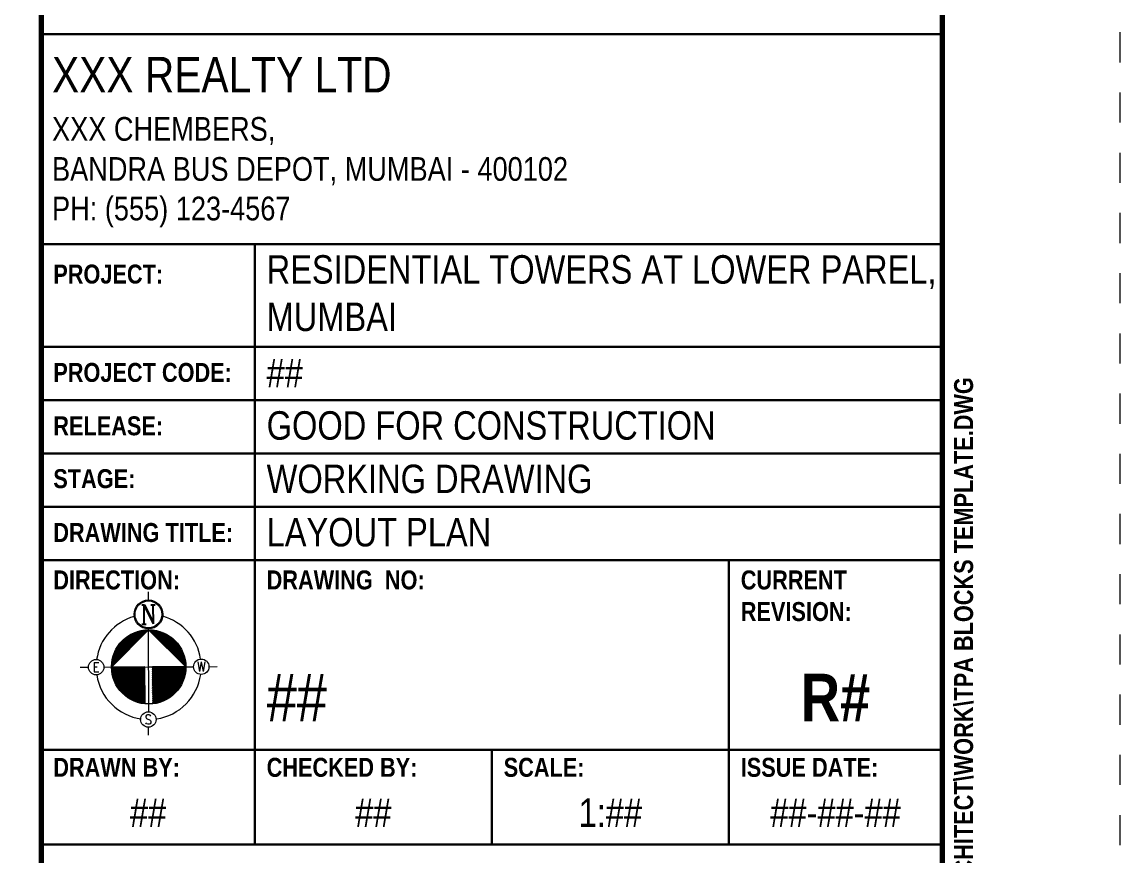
# Paper-space layout 'Cover Sheet A0' of a CAD drawing. Header units: inches. Extents: x 0 to 46.6, y 0 to 35.5.
# Drawn here: x 42.927 to 46.575, y 2.364 to 5.134 of the extents above; entities that cross this region are included whole.
import ezdxf
from ezdxf.enums import TextEntityAlignment as Align

# ---------------------------------------------------------------- set-up
doc = ezdxf.new("R2010")
doc.units = ezdxf.units.IN
doc.linetypes.add('DASHDOT', pattern=[1, 0.5, -0.25, 0, -0.25])
doc.layers.add('G-ANNO-REFR', color=253, linetype='DASHDOT', lineweight=5, plot=False)
for name, color, linetype, lineweight in [('G-ANNO-TEXT', 3, 'Continuous', 15), ('G-ANNO-TTLB', 7, 'Continuous', 50), ('G-PAPR-MEDM', 6, 'Continuous', 30), ('G-PAPR-THCK', 4, 'Continuous', 100), ('G-PAPR-THIN', 20, 'Continuous', 5)]:
    doc.layers.add(name, color=color, linetype=linetype, lineweight=lineweight)
doc.styles.add('C2', font='romanc.shx')
doc.styles.add('C3', font='romanc.shx', dxfattribs={"width": 0.9, "height": 9})
doc.styles.add('NOTES', font='arial.ttf', dxfattribs={"height": 2})
doc.styles.add('SUB-TITLE', font='swisscb.ttf')
doc.styles.add('SUB-TITLE-2', font='swissc.ttf')
doc.styles.add('TITLE', font='swisscb.ttf')

# ---------------------------------------------------------------- blocks, each defined once
blk = doc.blocks.new('*X0')
at = {"color": 0}
for p, q in [((3716.13, 308.75), (3730.25, 308.75)), ((3719.41, 309.38), (3726.97, 309.38)), ((3701.6, 300), (3714.27, 300)), ((3702.18, 300.62), (3713.98, 300.62)), ((3702.8, 301.25), (3713.7, 301.25)), ((3703.45, 301.88), (3713.41, 301.88)), ((3704.15, 302.5), (3713.12, 302.5)), ((3704.89, 303.12), (3712.83, 303.12)), ((3705.69, 303.75), (3712.55, 303.75)), ((3706.55, 304.38), (3712.26, 304.38)), ((3707.48, 305), (3711.97, 305)), ((3708.49, 305.62), (3711.68, 305.62)), ((3709.61, 306.25), (3711.4, 306.25)), ((3710.86, 306.88), (3711.11, 306.88)), ((3711.32, 306.88), (3735.52, 306.88)), ((3712.3, 307.5), (3734.08, 307.5)), ((3713.01, 306.25), (3736.77, 306.25)), ((3713.99, 308.12), (3732.39, 308.12)), ((3714.7, 305.62), (3737.89, 305.62)), ((3716.39, 305), (3738.9, 305)), ((3718.07, 304.38), (3739.83, 304.38)), ((3719.76, 303.75), (3740.69, 303.75)), ((3721.45, 303.12), (3741.49, 303.12)), ((3723.14, 302.5), (3742.23, 302.5)), ((3724.83, 301.88), (3742.93, 301.88)), ((3726.52, 301.25), (3743.58, 301.25)), ((3728.21, 300.62), (3744.2, 300.62)), ((3729.9, 300), (3744.78, 300)), ((3696.45, 291.88), (3718.01, 291.88)), ((3696.72, 292.5), (3717.72, 292.5)), ((3697.01, 293.12), (3717.43, 293.12)), ((3697.32, 293.75), (3717.14, 293.75)), ((3697.64, 294.38), (3716.86, 294.38)), ((3697.99, 295), (3716.57, 295)), ((3698.36, 295.62), (3716.28, 295.62)), ((3698.75, 296.25), (3715.99, 296.25)), ((3699.16, 296.88), (3715.71, 296.88)), ((3699.6, 297.5), (3715.42, 297.5)), ((3700.06, 298.12), (3715.13, 298.12)), ((3700.54, 298.75), (3714.84, 298.75)), ((3701.06, 299.38), (3714.56, 299.38)), ((3731.59, 299.38), (3745.32, 299.38)), ((3733.27, 298.75), (3745.84, 298.75)), ((3734.96, 298.12), (3746.32, 298.12)), ((3736.65, 297.5), (3746.78, 297.5)), ((3738.34, 296.88), (3747.22, 296.88)), ((3740.03, 296.25), (3747.63, 296.25)), ((3741.72, 295.62), (3748.02, 295.62)), ((3743.41, 295), (3748.39, 295)), ((3745.1, 294.38), (3748.73, 294.38)), ((3746.78, 293.75), (3749.06, 293.75)), ((3748.47, 293.12), (3749.37, 293.12)), ((3749.25, 291.88), (3749.93, 291.88)), ((3749.48, 292.5), (3749.66, 292.5)), ((3694.28, 283.12), (3721.5, 283.12)), ((3694.34, 283.75), (3721.74, 283.75)), ((3694.41, 284.38), (3721.45, 284.38)), ((3694.5, 285), (3721.17, 285)), ((3694.61, 285.62), (3720.88, 285.62)), ((3694.72, 286.25), (3720.59, 286.25)), ((3694.85, 286.88), (3720.3, 286.88)), ((3695, 287.5), (3720.02, 287.5)), ((3695.16, 288.12), (3719.73, 288.12)), ((3695.34, 288.75), (3719.44, 288.75)), ((3695.53, 289.38), (3719.16, 289.38)), ((3695.73, 290), (3718.87, 290)), ((3695.95, 290.62), (3718.58, 290.62)), ((3696.19, 291.25), (3718.29, 291.25)), ((3746.01, 283.12), (3752.1, 283.12)), ((3746.24, 283.75), (3752.04, 283.75)), ((3746.47, 284.38), (3751.97, 284.38)), ((3746.7, 285), (3751.88, 285)), ((3746.93, 285.62), (3751.77, 285.62)), ((3747.16, 286.25), (3751.66, 286.25)), ((3747.39, 286.88), (3751.53, 286.88)), ((3747.63, 287.5), (3751.38, 287.5)), ((3747.86, 288.12), (3751.22, 288.12)), ((3748.09, 288.75), (3751.04, 288.75)), ((3748.32, 289.38), (3750.85, 289.38)), ((3748.55, 290), (3750.65, 290)), ((3748.78, 290.62), (3750.43, 290.62)), ((3749.01, 291.25), (3750.19, 291.25)), ((3694.17, 281.25), (3717.42, 281.25)), ((3694.17, 280.62), (3716.06, 280.62)), ((3694.17, 280), (3714.7, 280)), ((3694.19, 279.38), (3713.34, 279.38)), ((3694.2, 281.88), (3718.78, 281.88)), ((3694.23, 282.5), (3720.14, 282.5)), ((3694.23, 278.75), (3711.99, 278.75)), ((3694.27, 278.12), (3710.63, 278.12)), ((3694.33, 277.5), (3709.27, 277.5)), ((3694.41, 276.88), (3707.91, 276.88)), ((3694.5, 276.25), (3706.55, 276.25)), ((3694.6, 275.62), (3705.19, 275.62)), ((3694.71, 275), (3703.83, 275)), ((3694.84, 274.38), (3702.47, 274.38)), ((3716.83, 274.38), (3726.05, 274.38)), ((3718.19, 275), (3725.76, 275)), ((3719.55, 275.62), (3725.48, 275.62)), ((3720.91, 276.25), (3725.19, 276.25)), ((3722.27, 276.88), (3724.9, 276.88)), ((3723.63, 277.5), (3724.61, 277.5)), ((3742.77, 274.38), (3751.54, 274.38)), ((3743, 275), (3751.67, 275)), ((3743.23, 275.62), (3751.78, 275.62)), ((3743.46, 276.25), (3751.88, 276.25)), ((3743.69, 276.88), (3751.97, 276.88)), ((3743.93, 277.5), (3752.05, 277.5)), ((3744.16, 278.12), (3752.11, 278.12)), ((3744.39, 278.75), (3752.15, 278.75)), ((3744.62, 279.38), (3752.19, 279.38)), ((3744.85, 280), (3752.21, 280)), ((3745.08, 280.62), (3752.21, 280.62)), ((3745.31, 281.25), (3752.21, 281.25)), ((3745.54, 281.88), (3752.18, 281.88)), ((3745.78, 282.5), (3752.15, 282.5)), ((3694.99, 273.75), (3701.11, 273.75)), ((3695.15, 273.12), (3699.75, 273.12)), ((3695.32, 272.5), (3698.39, 272.5)), ((3695.51, 271.88), (3697.03, 271.88)), ((3695.94, 270.62), (3696, 270.62)), ((3696.17, 270), (3696.29, 270)), ((3696.43, 269.38), (3696.58, 269.38)), ((3696.7, 268.75), (3696.87, 268.75)), ((3696.99, 268.12), (3697.15, 268.12)), ((3697.29, 267.5), (3697.44, 267.5)), ((3697.62, 266.88), (3697.73, 266.88)), ((3697.96, 266.25), (3698.02, 266.25)), ((3699.16, 266.25), (3729.79, 266.25)), ((3700.52, 266.88), (3729.5, 266.88)), ((3701.88, 267.5), (3729.21, 267.5)), ((3703.24, 268.12), (3728.93, 268.12)), ((3704.6, 268.75), (3728.64, 268.75)), ((3705.96, 269.38), (3728.35, 269.38)), ((3707.32, 270), (3728.06, 270)), ((3708.68, 270.62), (3727.78, 270.62)), ((3710.04, 271.25), (3727.49, 271.25)), ((3711.4, 271.88), (3727.2, 271.88)), ((3712.75, 272.5), (3726.91, 272.5)), ((3714.11, 273.12), (3726.63, 273.12)), ((3715.47, 273.75), (3726.34, 273.75)), ((3739.76, 266.25), (3748.42, 266.25)), ((3739.99, 266.88), (3748.76, 266.88)), ((3740.22, 267.5), (3749.09, 267.5)), ((3740.46, 268.12), (3749.39, 268.12)), ((3740.69, 268.75), (3749.68, 268.75)), ((3740.92, 269.38), (3749.95, 269.38)), ((3741.15, 270), (3750.21, 270)), ((3741.38, 270.62), (3750.44, 270.62)), ((3741.61, 271.25), (3750.67, 271.25)), ((3741.84, 271.88), (3750.87, 271.88)), ((3742.07, 272.5), (3751.06, 272.5)), ((3742.31, 273.12), (3751.23, 273.12)), ((3742.54, 273.75), (3751.39, 273.75)), ((3698.33, 265.62), (3730.07, 265.62)), ((3698.72, 265), (3730.36, 265)), ((3699.13, 264.38), (3730.65, 264.38)), ((3699.56, 263.75), (3730.94, 263.75)), ((3700.02, 263.12), (3731.22, 263.12)), ((3700.5, 262.5), (3731.51, 262.5)), ((3701.02, 261.88), (3731.8, 261.88)), ((3701.56, 261.25), (3732.09, 261.25)), ((3702.13, 260.62), (3732.37, 260.62)), ((3702.75, 260), (3732.66, 260)), ((3703.4, 259.38), (3732.95, 259.38)), ((3704.09, 258.75), (3733.24, 258.75)), ((3704.83, 258.12), (3733.52, 258.12)), ((3705.62, 257.5), (3733.81, 257.5)), ((3736.52, 257.5), (3740.76, 257.5)), ((3736.75, 258.12), (3741.55, 258.12)), ((3736.99, 258.75), (3742.29, 258.75)), ((3737.22, 259.38), (3742.98, 259.38)), ((3737.45, 260), (3743.63, 260)), ((3737.68, 260.62), (3744.25, 260.62)), ((3737.91, 261.25), (3744.82, 261.25)), ((3738.14, 261.88), (3745.36, 261.88)), ((3738.37, 262.5), (3745.88, 262.5)), ((3738.61, 263.12), (3746.36, 263.12)), ((3738.84, 263.75), (3746.82, 263.75)), ((3739.07, 264.38), (3747.25, 264.38)), ((3739.3, 265), (3747.66, 265)), ((3739.53, 265.62), (3748.05, 265.62)), ((3706.47, 256.88), (3734.1, 256.88)), ((3707.4, 256.25), (3734.39, 256.25)), ((3708.41, 255.62), (3734.67, 255.62)), ((3709.52, 255), (3734.96, 255)), ((3710.76, 254.38), (3735.25, 254.38)), ((3712.17, 253.75), (3734.21, 253.75)), ((3713.84, 253.12), (3732.54, 253.12)), ((3715.93, 252.5), (3730.45, 252.5)), ((3719.04, 251.88), (3727.34, 251.88)), ((3735.37, 254.38), (3735.62, 254.38)), ((3735.6, 255), (3736.86, 255)), ((3735.83, 255.62), (3737.97, 255.62)), ((3736.06, 256.25), (3738.98, 256.25)), ((3736.29, 256.88), (3739.91, 256.88))]:
    blk.add_line(p, q, dxfattribs=at)
blk = doc.blocks.new('North')
for p, q in [((0.24, 54.54), (0.24, 57.81)), ((0.24, 9.46), (0.24, 42.92)), ((0, 0), (0, 3.27))]:
    blk.add_line(p, q)
blk.add_lwpolyline([(-14.75, 27.55), (0.24, 42.53), (15.23, 27.55), (1.79, 27.55), (1.79, 12.64), (-1.31, 12.64), (-1.31, 27.55)], close=True)
for points in [[(-27.4, 27.55), (-24.04, 27.55)], [(-17.84, 27.55), (0.24, 27.55), (18.33, 27.55)], [(24.52, 27.55), (27.88, 27.55)]]:
    blk.add_lwpolyline(points)
for centre, radius in [((0.24, 48.73), 5.81), ((0.24, 48.73), 5.42), ((0.24, 27.55), 14.99), ((-20.94, 27.55), 3.1), ((21.42, 27.55), 3.1), ((0.01, 6.37), 3.1)]:
    blk.add_circle(centre, radius)
for start, end in [(105.7624, 171.6124), (8.3876, 74.2376), (188.3876, 261.6124), (278.3876, 351.6124)]:
    blk.add_arc((0.24, 27.55), 21.18, start, end)
at = {"xscale": -0.5163749999963909, "yscale": 0.5163750000065193, "zscale": 0.5163749999998025, "rotation": 294.6914369037128}
blk.add_blockref('*X0', (671.71, -1779.76), dxfattribs=at)
at = {"width": 0.85}
for s, height, style, p in [('N', 7.75, 'C3', (0.24, 48.73)), ('E', 3.87, 'C2', (-20.94, 27.55)), ('W', 3.87, 'C2', (21.42, 27.55)), ('S', 3.87, 'C2', (0.01, 6.37))]:
    blk.add_text(s, height=height, dxfattribs=dict(at, style=style)).set_placement(p, align=Align.MIDDLE)
blk = doc.blocks.new('*U170')
at = {"layer": 'G-ANNO-REFR'}
blk.add_lwpolyline([(0, 0), (1183, 0), (1183, 902), (0, 902)], close=True, dxfattribs=at)
at = {"layer": 'G-PAPR-MEDM'}
blk.add_line((1092, 129.387), (1168, 129.387), dxfattribs=at)
for points in [[(1092, 111.673), (1168, 111.673), (1168, 134.887), (1092, 134.887)], [(1092, 111.673), (1110, 111.673), (1110, 103), (1092, 103)], [(1110, 111.673), (1168, 111.673), (1168, 103), (1110, 103)], [(1092, 98.5), (1110, 98.5), (1110, 103), (1092, 103)], [(1092, 94), (1110, 94), (1110, 98.5), (1092, 98.5)], [(1168, 94), (1110, 94), (1110, 98.5), (1168, 98.5)], [(1092, 89.5), (1110, 89.5), (1110, 94), (1092, 94)], [(1168, 89.5), (1110, 89.5), (1110, 94), (1168, 94)], [(1092, 89.5), (1168, 89.5), (1168, 85), (1092, 85)], [(1110, 85), (1092, 85), (1092, 89.5), (1110, 89.5)], [(1092, 85), (1168, 85), (1168, 69), (1092, 69)], [(1110, 69), (1092, 69), (1092, 85), (1110, 85)], [(1150, 85), (1110, 85), (1110, 69), (1150, 69)], [(1110, 85), (1150, 85), (1150, 69), (1110, 69)], [(1092, 69), (1110, 69), (1110, 61), (1092, 61)], [(1110, 69), (1130, 69), (1130, 61), (1110, 61)], [(1130, 69), (1150, 69), (1150, 61), (1130, 61)], [(1150, 69), (1168, 69), (1168, 61), (1150, 61)]]:
    blk.add_lwpolyline(points, close=True, dxfattribs=at)
at = {"layer": 'G-PAPR-THCK'}
blk.add_lwpolyline([(30, 887), (1168, 887), (1168, 15), (30, 15)], close=True, dxfattribs=at)
blk.add_lwpolyline([(1092, 15), (1092, 887)], dxfattribs=at)
at = {"layer": 'G-PAPR-THIN'}
for points in [[(1092, 887), (1168, 887), (1168, 15), (1092, 15)], [(1150, 85), (1168, 85), (1168, 69), (1150, 69)]]:
    blk.add_lwpolyline(points, close=True, dxfattribs=at)
at = {"layer": 'G-PAPR-THIN', "xscale": 0.2093645378389101, "yscale": 0.2093645378389101, "zscale": 0.2093645378389101, "rotation": 0.2520791101512971}
blk.add_blockref('North', (1101.023, 70.225), dxfattribs=at)
at = {"layer": 'G-ANNO-TEXT'}
for tag, p, height, style in [('GENERAL_NOTES_001', (1092.696, 879.931), 2, 'NOTES'), ('GENERAL_NOTES_002', (1093, 876.562), 2, 'NOTES'), ('GENERAL_NOTES_003', (1093, 873.193), 2, 'NOTES'), ('GENERAL_NOTES_004', (1093, 869.825), 2, 'NOTES'), ('GENERAL_NOTES_005', (1093, 866.456), 2, 'NOTES'), ('GENERAL_NOTES_006', (1093, 863.087), 2, 'NOTES'), ('GENERAL_NOTES_007', (1093, 859.754), 2, 'NOTES'), ('GENERAL_NOTES_008', (1092.918, 856.385), 2, 'NOTES'), ('GENERAL_NOTES_009', (1093, 853.016), 2, 'NOTES'), ('GENERAL_NOTES_010', (1093, 849.647), 2, 'NOTES'), ('GENERAL_NOTES_011', (1093, 846.278), 2, 'NOTES'), ('GENERAL_NOTES_012', (1093, 842.91), 2, 'NOTES'), ('GENERAL_NOTES_013', (1093, 839.541), 2, 'NOTES'), ('GENERAL_NOTES_014', (1093, 836.172), 2, 'NOTES'), ('GENERAL_NOTES_015', (1093, 832.803), 2, 'NOTES'), ('GENERAL_NOTES_016', (1093, 829.434), 2, 'NOTES'), ('GENERAL_NOTES_017', (1092.883, 826.066), 2, 'NOTES'), ('GENERAL_NOTES_018', (1093, 822.697), 2, 'NOTES'), ('GENERAL_NOTES_019', (1092.965, 819.329), 2, 'NOTES'), ('GENERAL_NOTES_020', (1093, 815.961), 2, 'NOTES'), ('GENERAL_NOTES_021', (1092.884, 812.592), 2, 'NOTES'), ('GENERAL_NOTES_022', (1093, 809.223), 2, 'NOTES'), ('GENERAL_NOTES_023', (1092.895, 805.854), 2, 'NOTES'), ('GENERAL_NOTES_024', (1093, 802.485), 2, 'NOTES'), ('GENERAL_NOTES_025', (1092.868, 799.116), 2, 'NOTES'), ('GENERAL_NOTES_026', (1093, 795.748), 2, 'NOTES'), ('GENERAL_NOTES_027', (1093, 792.379), 2, 'NOTES'), ('GENERAL_NOTES_028', (1093, 789.01), 2, 'NOTES'), ('GENERAL_NOTES_029', (1093, 785.641), 2, 'NOTES'), ('GENERAL_NOTES_030', (1092.887, 782.272), 2, 'NOTES'), ('GENERAL_NOTES_031', (1093, 778.904), 2, 'NOTES'), ('GENERAL_NOTES_032', (1093, 775.535), 2, 'NOTES'), ('GENERAL_NOTES_033', (1093, 772.166), 2, 'NOTES'), ('GENERAL_NOTES_034', (1092.884, 768.797), 2, 'NOTES'), ('GENERAL_NOTES_035', (1093, 765.428), 2, 'NOTES'), ('SHEET_NOTES_001', (1092.696, 745.813), 2, 'NOTES'), ('SHEET_NOTES_002', (1092.918, 742.444), 2, 'NOTES'), ('SHEET_NOTES_003', (1092.883, 739.075), 2, 'NOTES'), ('SHEET_NOTES_004', (1092.965, 735.706), 2, 'NOTES'), ('SHEET_NOTES_005', (1092.884, 732.337), 2, 'NOTES'), ('SHEET_NOTES_006', (1092.895, 728.968), 2, 'NOTES'), ('SHEET_NOTES_007', (1092.868, 725.6), 2, 'NOTES'), ('KEY_NOTES_001', (1092.696, 522.998), 2, 'NOTES'), ('KEY_NOTES_002', (1092.918, 519.629), 2, 'NOTES'), ('STRUCTURAL_CONSULTANT_NAME', (1092.894, 168.814), 3, 'SUB-TITLE-2'), ('STRUCTURAL_CONSULTANT_ADDRESS1', (1092.894, 164.808), 2, 'SUB-TITLE-2'), ('STRUCTURAL_CONSULTANT_ADDRESS2', (1092.894, 161.426), 2, 'SUB-TITLE-2'), ('STRUCTURAL_CONSULTANT_PHONE', (1092.894, 158.093), 2, 'SUB-TITLE-2'), ('MEP_CONSULTANT_NAME', (1092.894, 147.609), 3, 'SUB-TITLE-2'), ('MEP_CONSULTANT_ADDRESS1', (1092.894, 143.595), 2, 'SUB-TITLE-2'), ('MEP_CONSULTANT_ADDRESS2', (1092.894, 140.213), 2, 'SUB-TITLE-2'), ('MEP_CONSULTANT_PHONE', (1092.894, 136.88), 2, 'SUB-TITLE-2'), ('CLIENTNAME', (1092.894, 124.463), 3, 'SUB-TITLE-2'), ('CLIENTADDRESS1', (1092.894, 120.391), 2, 'SUB-TITLE-2'), ('CLIENTADDRESS2', (1092.894, 117.009), 2, 'SUB-TITLE-2'), ('CLIENTPHONE', (1092.894, 113.676), 2, 'SUB-TITLE-2'), ('DRAWING_NO', (1111, 71.417), 4, 'SUB-TITLE-2')]:
    blk.add_attdef(tag, p, '', height=height, dxfattribs=dict(at, style=style))
at = {"layer": 'G-ANNO-TEXT', "style": 'SUB-TITLE-2'}
for tag, p in [('REV_NO14', (1095.16, 252.813)), ('CHECKED_BY14', (1128.156, 252.813)), ('REV_DATE14', (1103.973, 252.813)), ('DRAWN_BY14', (1115.398, 252.813)), ('REV_NO13', (1095.16, 248.813)), ('REV_DATE13', (1103.973, 248.813)), ('DRAWN_BY13', (1115.398, 248.813)), ('CHECKED_BY13', (1128.156, 248.813)), ('REV_NO12', (1095.16, 244.813)), ('REV_DATE12', (1103.973, 244.813)), ('DRAWN_BY12', (1115.398, 244.813)), ('CHECKED_BY12', (1128.156, 244.813)), ('REV_NO11', (1095.16, 240.813)), ('REV_DATE11', (1103.973, 240.813)), ('DRAWN_BY11', (1115.398, 240.813)), ('CHECKED_BY11', (1128.156, 240.813)), ('REV_NO10', (1095.16, 236.813)), ('REV_DATE10', (1103.973, 236.813)), ('DRAWN_BY10', (1115.398, 236.813)), ('CHECKED_BY10', (1128.156, 236.813)), ('REV_NO9', (1095.16, 232.813)), ('REV_DATE9', (1103.973, 232.813)), ('DRAWN_BY9', (1115.398, 232.813)), ('CHECKED_BY9', (1128.156, 232.813)), ('REV_NO8', (1095.16, 228.813)), ('REV_DATE8', (1103.973, 228.813)), ('DRAWN_BY8', (1115.398, 228.813)), ('CHECKED_BY8', (1128.156, 228.813)), ('REV_NO7', (1095.16, 224.813)), ('REV_DATE7', (1103.973, 224.813)), ('DRAWN_BY7', (1115.398, 224.813)), ('CHECKED_BY7', (1128.156, 224.813)), ('REV_NO6', (1095.16, 220.813)), ('REV_DATE6', (1103.973, 220.813)), ('DRAWN_BY6', (1115.398, 220.813)), ('CHECKED_BY6', (1128.156, 220.813)), ('REV_NO5', (1095.16, 216.813)), ('REV_DATE5', (1103.973, 216.813)), ('DRAWN_BY5', (1115.398, 216.813)), ('CHECKED_BY5', (1128.156, 216.813)), ('REV_NO4', (1095.16, 212.813)), ('REV_DATE4', (1103.973, 212.813)), ('DRAWN_BY4', (1115.398, 212.813)), ('CHECKED_BY4', (1128.156, 212.813)), ('REV_NO3', (1095.16, 208.813)), ('REV_DATE3', (1103.973, 208.813)), ('DRAWN_BY3', (1115.398, 208.813)), ('CHECKED_BY3', (1128.156, 208.813)), ('REV_NO2', (1095.16, 204.813)), ('REV_DATE2', (1103.973, 204.813)), ('DRAWN_BY2', (1115.398, 204.813)), ('CHECKED_BY2', (1128.156, 204.813)), ('REV_NO1', (1095.16, 200.813)), ('REV_DATE1', (1103.972, 200.813)), ('DRAWN_BY1', (1115.398, 200.813)), ('CHECKED_BY1', (1128.156, 200.813)), ('REV_NO0', (1095.16, 196.813)), ('REV_DATE0', (1103.973, 196.813)), ('DRAWN_BY0', (1115.398, 196.813)), ('CHECKED_BY0', (1128.156, 196.813))]:
    blk.add_attdef(tag, text='', height=1.6, dxfattribs=at).set_placement(p, align=Align.MIDDLE)
for tag, p in [('REV_DESCRIPTION14', (1136.142, 252.813)), ('REV_DESCRIPTION13', (1136.142, 248.813)), ('REV_DESCRIPTION12', (1136.142, 244.813)), ('REV_DESCRIPTION11', (1136.142, 240.813)), ('REV_DESCRIPTION10', (1136.142, 236.813)), ('REV_DESCRIPTION9', (1136.142, 232.813)), ('REV_DESCRIPTION8', (1136.142, 228.813)), ('REV_DESCRIPTION7', (1136.142, 224.813)), ('REV_DESCRIPTION6', (1136.142, 220.813)), ('REV_DESCRIPTION5', (1136.142, 216.813)), ('REV_DESCRIPTION4', (1136.142, 212.813)), ('REV_DESCRIPTION3', (1136.142, 208.813)), ('REV_DESCRIPTION2', (1136.142, 204.813)), ('REV_DESCRIPTION1', (1136.142, 200.813)), ('REV_DESCRIPTION0', (1136.142, 196.813))]:
    blk.add_attdef(tag, text='', height=1.6, dxfattribs=at).set_placement(p, align=Align.MIDDLE_LEFT)
for tag, p in [('PROJECT_NAME1', (1111, 110.735)), ('PROJECT_NAME2', (1111, 106.735)), ('PROJECT_CODE', (1111, 102)), ('RELEASE', (1111, 97.569)), ('STAGE', (1111, 93.063)), ('DRAWING_TITLE', (1111, 88.562))]:
    blk.add_attdef(tag, text='', height=2.4, dxfattribs=at).set_placement(p, align=Align.TOP_LEFT)
at = {"layer": 'G-ANNO-TEXT'}
for tag, height, style, p in [('CURRENT_REV', 4, 'TITLE', (1159, 71.417)), ('DRAWN_BY', 2.4, 'SUB-TITLE-2', (1101, 62.501)), ('CHECKED_BY', 2.4, 'SUB-TITLE-2', (1120, 62.501)), ('SCALE', 2.4, 'SUB-TITLE-2', (1140, 62.501)), ('ISSUE_DATE', 2.4, 'SUB-TITLE-2', (1159, 62.501))]:
    blk.add_attdef(tag, text='', height=height, dxfattribs=dict(at, style=style)).set_placement(p, align=Align.CENTER)
at = {"layer": 'G-ANNO-TEXT', "style": 'SUB-TITLE'}
blk.add_attdef('FILE_NAME', text='', height=1.6, rotation=90, dxfattribs=at).set_placement((1169, 25.928), align=Align.TOP_LEFT)
at = {"layer": 'G-PAPR-MEDM', "lineweight": 50, "char_height": 1.6, "attachment_point": 1, "style": 'TITLE'}
for s, width, insert in [('PROJECT:', 14.9534, (1093, 109.943)), ('PROJECT CODE:', 14.9534, (1093, 101.645)), ('RELEASE:', 14.9534, (1093, 97.139)), ('STAGE:', 14.9534, (1093, 92.681)), ('DRAWING TITLE:', 14.9534, (1093, 88.138)), ('DIRECTION:', 14.9534, (1093, 84.136)), ('DRAWING  NO:', 14.9534, (1111, 84.136)), ('CURRENT\\PREVISION:', 14.9534, (1151, 84.136)), ('DRAWN BY:', 14.9534, (1093, 68.324)), ('CHECKED BY:', 14.9534, (1111, 68.324)), ('SCALE:', 19, (1131, 68.324)), ('ISSUE DATE:', 14.9534, (1151, 68.324))]:
    blk.add_mtext_dynamic_manual_height_columns(s, width=width, gutter_width=8, heights=[0], dxfattribs=dict(at, insert=insert))

psp = doc.layouts.new('Cover Sheet A0')

# ---------------------------------------------------------------- block references
at = {"layer": 'G-ANNO-TTLB'}
ref = psp.add_blockref('*U170', (0, 0), dxfattribs=dict(at, xscale=0.03937007874015748, yscale=0.03937007874015748, zscale=0.03937007874015748))
ref.add_attrib('DRAWING_TITLE', 'LAYOUT PLAN', dxfattribs={"layer": 'G-ANNO-TEXT', "height": 0.094488, "style": 'SUB-TITLE-2'}).set_placement((43.7402, 3.4867), align=Align.TOP_LEFT)
ref.add_attrib('DRAWING_NO', '##', (43.7402, 2.8117), dxfattribs={"layer": 'G-ANNO-TEXT', "height": 0.15748, "style": 'SUB-TITLE-2'})
ref.add_attrib('CURRENT_REV', 'R#', dxfattribs={"layer": 'G-ANNO-TEXT', "height": 0.15748, "style": 'TITLE'}).set_placement((45.6299, 2.8117), align=Align.CENTER)
ref.add_attrib('ISSUE_DATE', '##-##-##', dxfattribs={"layer": 'G-ANNO-TEXT', "height": 0.09449, "style": 'SUB-TITLE-2'}).set_placement((45.6299, 2.4607), align=Align.CENTER)
ref.add_attrib('SCALE', '1:##', dxfattribs={"layer": 'G-ANNO-TEXT', "height": 0.09449, "style": 'SUB-TITLE-2'}).set_placement((44.8819, 2.4607), align=Align.CENTER)
ref.add_attrib('CHECKED_BY', '##', dxfattribs={"layer": 'G-ANNO-TEXT', "height": 0.09449, "style": 'SUB-TITLE-2'}).set_placement((44.0945, 2.4607), align=Align.CENTER)
ref.add_attrib('DRAWN_BY', '##', dxfattribs={"layer": 'G-ANNO-TEXT', "height": 0.09449, "style": 'SUB-TITLE-2'}).set_placement((43.3465, 2.4607), align=Align.CENTER)
ref.add_attrib('FILE_NAME', 'D:\\WORK\\2061 CAD STANDARDS ARCHITECT\\WORK\\TPA BLOCKS TEMPLATE.DWG', dxfattribs={"layer": 'G-ANNO-TEXT', "height": 0.062992, "rotation": 90, "style": 'SUB-TITLE'}).set_placement((46.0236, 1.0208), align=Align.TOP_LEFT)
ref.add_attrib('STAGE', 'WORKING DRAWING', dxfattribs={"layer": 'G-ANNO-TEXT', "height": 0.094488, "style": 'SUB-TITLE-2'}).set_placement((43.7402, 3.6639), align=Align.TOP_LEFT)
ref.add_attrib('RELEASE', 'GOOD FOR CONSTRUCTION', dxfattribs={"layer": 'G-ANNO-TEXT', "height": 0.094488, "style": 'SUB-TITLE-2'}).set_placement((43.7402, 3.8413), align=Align.TOP_LEFT)
ref.add_attrib('PROJECT_CODE', '##', dxfattribs={"layer": 'G-ANNO-TEXT', "height": 0.09449, "style": 'SUB-TITLE-2'}).set_placement((43.7402, 4.0157), align=Align.TOP_LEFT)
ref.add_attrib('PROJECT_NAME1', 'RESIDENTIAL TOWERS AT LOWER PAREL,', dxfattribs={"layer": 'G-ANNO-TEXT', "height": 0.094488, "style": 'SUB-TITLE-2'}).set_placement((43.7402, 4.3596), align=Align.TOP_LEFT)
ref.add_attrib('PROJECT_NAME2', 'MUMBAI', dxfattribs={"layer": 'G-ANNO-TEXT', "height": 0.09449, "style": 'SUB-TITLE-2'}).set_placement((43.7402, 4.2022), align=Align.TOP_LEFT)
ref.add_attrib('CLIENTPHONE', 'PH: (555) 123-4567', (43.0273, 4.4754), dxfattribs={"layer": 'G-ANNO-TEXT', "height": 0.07874, "style": 'SUB-TITLE-2'})
ref.add_attrib('CLIENTADDRESS2', 'BANDRA BUS DEPOT, MUMBAI - 400102', (43.0273, 4.6067), dxfattribs={"layer": 'G-ANNO-TEXT', "height": 0.07874, "style": 'SUB-TITLE-2'})
ref.add_attrib('CLIENTADDRESS1', 'XXX CHEMBERS,', (43.0273, 4.7398), dxfattribs={"layer": 'G-ANNO-TEXT', "height": 0.07874, "style": 'SUB-TITLE-2'})
ref.add_attrib('CLIENTNAME', 'XXX REALTY LTD', (43.0273, 4.9001), dxfattribs={"layer": 'G-ANNO-TEXT', "height": 0.11811, "style": 'SUB-TITLE-2'})

doc.saveas('drawing.dxf')
